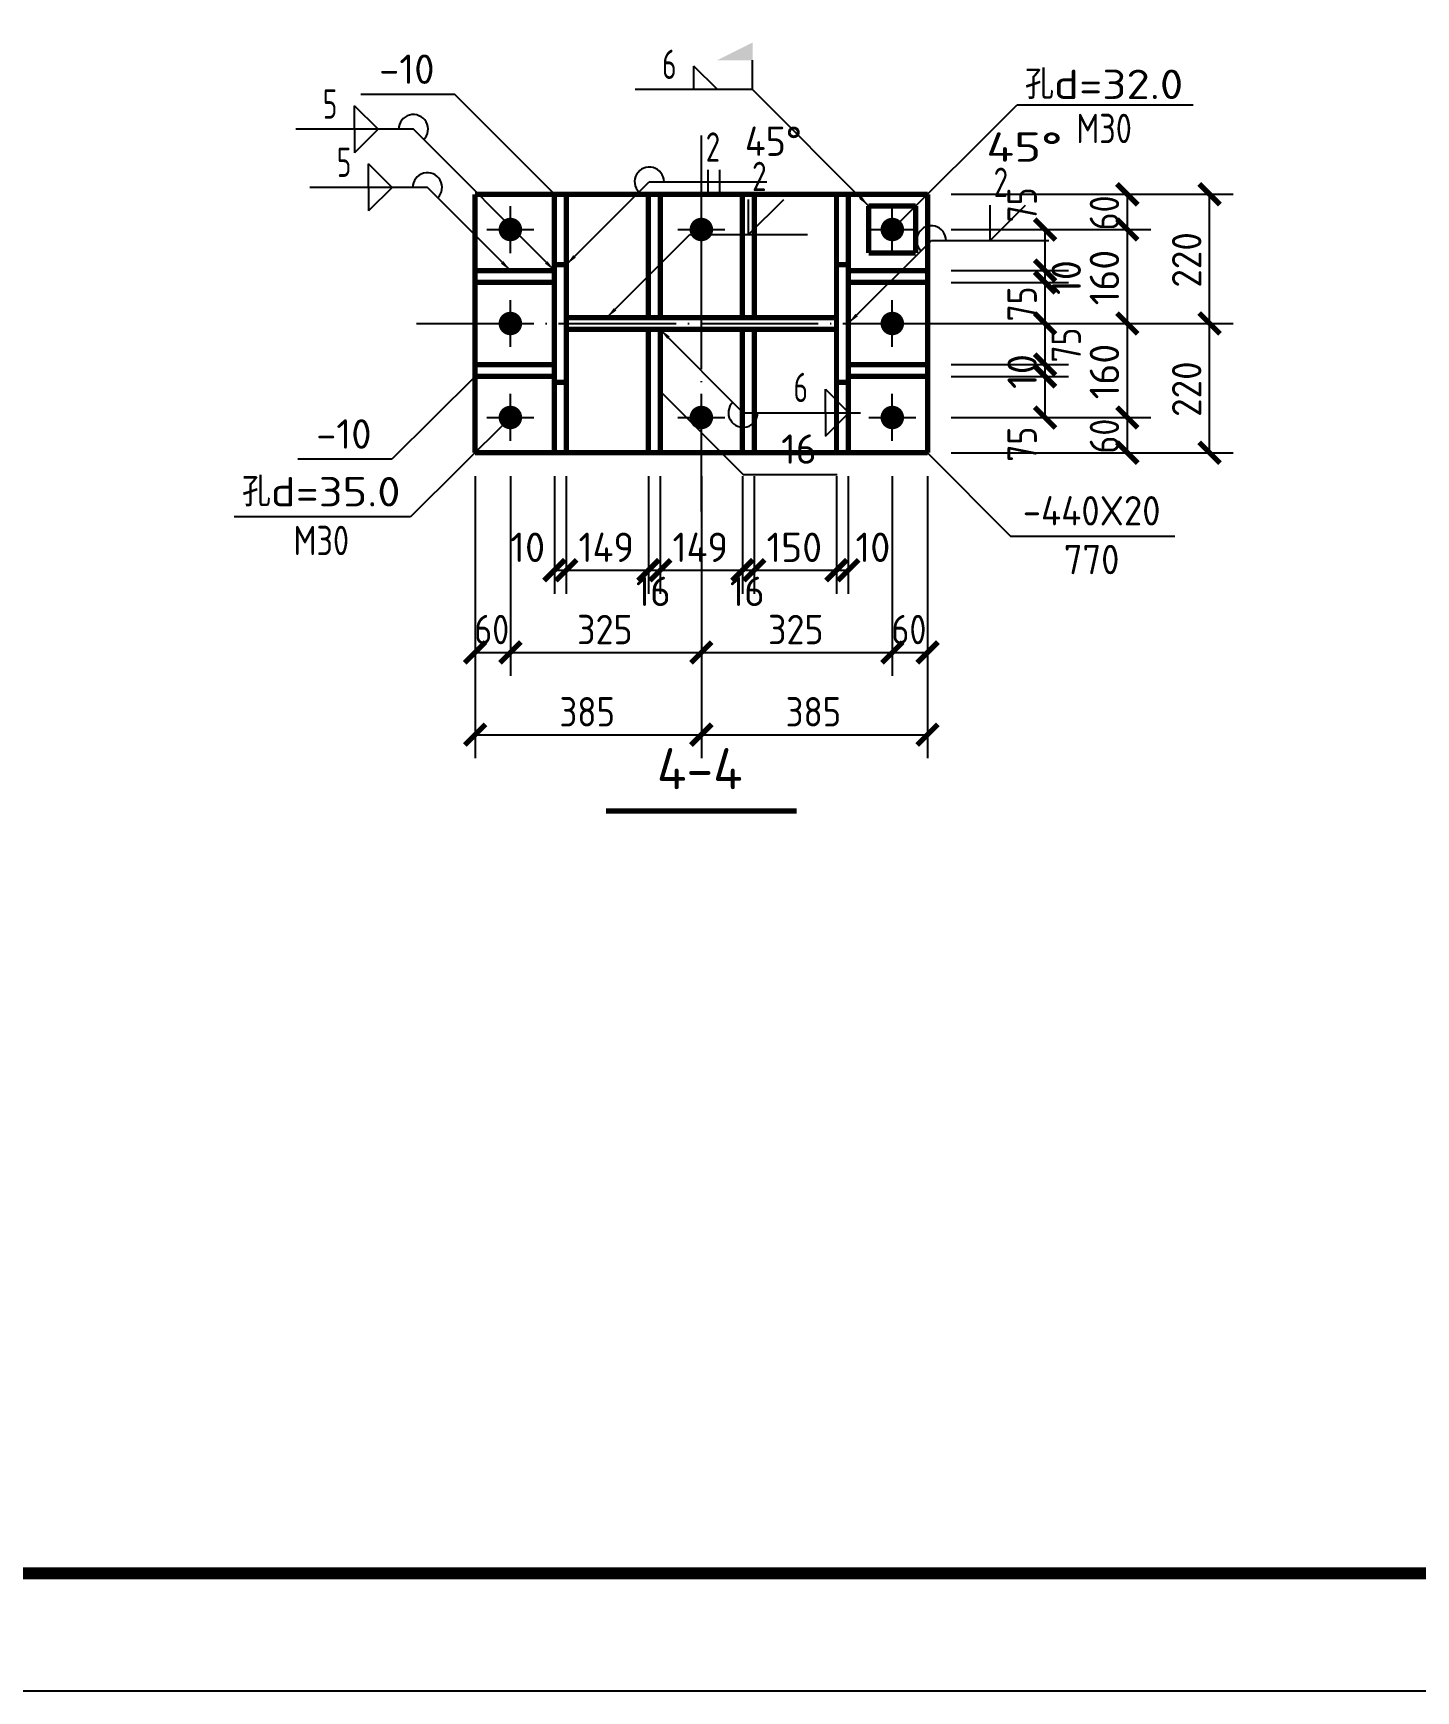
# Model space of a CAD drawing. Extents: x 14207793 to 14719554, y -1675802 to -1228715.
# Drawn here: x 14587723 to 14599489, y -1362692 to -1348582 of the extents above; entities that cross this region are included whole.
import ezdxf
from ezdxf.enums import TextEntityAlignment as Align

# ---------------------------------------------------------------- set-up
doc = ezdxf.new("R2010")
doc.units = 0
doc.header["$LTSCALE"] = 500
doc.header["$MEASUREMENT"] = 0
doc.linetypes.add('DOTE', pattern=[2.42, 2, -0.2, 0.02, -0.2])
for name, color, linetype in [('10', 1, 'CONTINUOUS'), ('20', 2, 'CONTINUOUS'), ('DOTE', 8, 'DOTE'), ('PUB_TITLE', 4, 'CONTINUOUS'), ('尺寸标注', 253, 'CONTINUOUS'), ('焊缝标注', 253, 'CONTINUOUS'), ('编号标注', 253, 'CONTINUOUS'), ('螺栓孔标注', 7, 'CONTINUOUS'), ('钢板标注', 253, 'CONTINUOUS')]:
    doc.layers.add(name, color=color, linetype=linetype)
doc.styles.get("Standard").update_dxf_attribs({"font": 'SYSZ.shx', "width": 0.75, "bigfont": 'SYFS.shx'})

msp = doc.modelspace()

# ---------------------------------------------------------------- linework, layer by layer
at = {"layer": '10'}
for p, q in [((14591783.97, -1350453.81), (14591783.97, -1350053.81)), ((14593408.97, -1350453.81), (14593408.97, -1350053.81)), ((14595033.97, -1350453.81), (14595033.97, -1350053.81)), ((14591583.97, -1350253.81), (14591983.97, -1350253.81)), ((14593208.97, -1350253.81), (14593608.97, -1350253.81)), ((14594833.97, -1350253.81), (14595233.97, -1350253.81)), ((14591783.97, -1351253.81), (14591783.97, -1350853.81)), ((14595033.97, -1351253.81), (14595033.97, -1350853.81)), ((14591583.97, -1351053.81), (14591983.97, -1351053.81)), ((14594833.97, -1351053.81), (14595233.97, -1351053.81)), ((14591783.97, -1352053.81), (14591783.97, -1351653.81)), ((14593408.97, -1352053.81), (14593408.97, -1351653.81)), ((14595033.97, -1352053.81), (14595033.97, -1351653.81)), ((14591583.97, -1351853.81), (14591983.97, -1351853.81)), ((14593208.97, -1351853.81), (14593608.97, -1351853.81)), ((14594833.97, -1351853.81), (14595233.97, -1351853.81))]:
    msp.add_line(p, q, dxfattribs=at)
at = {"layer": '10', "const_width": 100}
for points in [[(14591833.97, -1350253.81, 1), (14591733.97, -1350253.81, 1), (14591833.97, -1350253.81, 1)], [(14593458.97, -1350253.81, 1), (14593358.97, -1350253.81, 1), (14593458.97, -1350253.81, 1)], [(14595083.97, -1350253.81, 1), (14594983.97, -1350253.81, 1), (14595083.97, -1350253.81, 1)], [(14591833.97, -1351053.81, 1), (14591733.97, -1351053.81, 1), (14591833.97, -1351053.81, 1)], [(14595083.97, -1351053.81, 1), (14594983.97, -1351053.81, 1), (14595083.97, -1351053.81, 1)], [(14591833.97, -1351853.81, 1), (14591733.97, -1351853.81, 1), (14591833.97, -1351853.81, 1)], [(14593458.97, -1351853.81, 1), (14593358.97, -1351853.81, 1), (14593458.97, -1351853.81, 1)], [(14595083.97, -1351853.81, 1), (14594983.97, -1351853.81, 1), (14595083.97, -1351853.81, 1)]]:
    msp.add_lwpolyline(points, format="xyb", dxfattribs=at)
at = {"layer": '10', "color": 3, "const_width": 45}
for points in [[(14592158.97, -1350553.81), (14592158.97, -1351553.81)], [(14592258.97, -1350553.81), (14592158.97, -1350553.81)], [(14592258.97, -1351553.81), (14592258.97, -1350553.81)], [(14594558.97, -1350553.81), (14594558.97, -1351553.81)], [(14594658.97, -1350553.81), (14594558.97, -1350553.81)], [(14594658.97, -1351553.81), (14594658.97, -1350553.81)], [(14592258.97, -1351003.81), (14594558.97, -1351003.81)], [(14592258.97, -1351103.81), (14594558.97, -1351103.81)], [(14592158.97, -1351553.81), (14592258.97, -1351553.81)], [(14594558.97, -1351553.81), (14594658.97, -1351553.81)]]:
    msp.add_lwpolyline(points, dxfattribs=at)
at = {"layer": '10', "const_width": 45}
msp.add_lwpolyline([(14592598.97, -1355203.81), (14594218.97, -1355203.81)], dxfattribs=at)
at = {"layer": '20', "const_width": 45}
for points in [[(14591483.97, -1349953.81), (14591483.97, -1352153.81)], [(14595333.97, -1349953.81), (14591483.97, -1349953.81)], [(14592158.97, -1349953.81), (14592158.97, -1350553.81)], [(14592258.97, -1349953.81), (14592158.97, -1349953.81)], [(14592258.97, -1350553.81), (14592258.97, -1349953.81)], [(14592958.97, -1349953.81), (14592958.97, -1351003.81)], [(14593058.97, -1349953.81), (14592958.97, -1349953.81)], [(14593058.97, -1351003.81), (14593058.97, -1349953.81)], [(14593758.97, -1349953.81), (14593758.97, -1351003.81)], [(14593858.97, -1349953.81), (14593758.97, -1349953.81)], [(14593858.97, -1351003.81), (14593858.97, -1349953.81)], [(14594558.97, -1349953.81), (14594558.97, -1350553.81)], [(14594658.97, -1349953.81), (14594558.97, -1349953.81)], [(14594658.97, -1350553.81), (14594658.97, -1349953.81)], [(14594833.97, -1350053.81), (14594833.97, -1350453.81)], [(14595233.97, -1350053.81), (14594833.97, -1350053.81)], [(14595233.97, -1350453.81), (14595233.97, -1350053.81)], [(14595333.97, -1352153.81), (14595333.97, -1349953.81)], [(14594833.97, -1350453.81), (14595233.97, -1350453.81)], [(14591483.97, -1350603.81), (14591483.97, -1350703.81)], [(14592158.97, -1350603.81), (14591483.97, -1350603.81)], [(14592158.97, -1350553.81), (14592258.97, -1350553.81)], [(14592158.97, -1350703.81), (14592158.97, -1350603.81)], [(14594558.97, -1350553.81), (14594658.97, -1350553.81)], [(14594658.97, -1350603.81), (14594658.97, -1350703.81)], [(14595333.97, -1350603.81), (14594658.97, -1350603.81)], [(14595333.97, -1350703.81), (14595333.97, -1350603.81)], [(14591483.97, -1350703.81), (14592158.97, -1350703.81)], [(14594658.97, -1350703.81), (14595333.97, -1350703.81)], [(14592958.97, -1351003.81), (14593058.97, -1351003.81)], [(14593758.97, -1351003.81), (14593858.97, -1351003.81)], [(14592958.97, -1351103.81), (14592958.97, -1352153.81)], [(14593058.97, -1351103.81), (14592958.97, -1351103.81)], [(14593058.97, -1352153.81), (14593058.97, -1351103.81)], [(14593758.97, -1351103.81), (14593758.97, -1352153.81)], [(14593858.97, -1351103.81), (14593758.97, -1351103.81)], [(14593858.97, -1352153.81), (14593858.97, -1351103.81)], [(14591483.97, -1351403.81), (14591483.97, -1351503.81)], [(14592158.97, -1351403.81), (14591483.97, -1351403.81)], [(14592158.97, -1351503.81), (14592158.97, -1351403.81)], [(14594658.97, -1351403.81), (14594658.97, -1351503.81)], [(14595333.97, -1351403.81), (14594658.97, -1351403.81)], [(14595333.97, -1351503.81), (14595333.97, -1351403.81)], [(14591483.97, -1351503.81), (14592158.97, -1351503.81)], [(14592158.97, -1351553.81), (14592158.97, -1352153.81)], [(14592258.97, -1351553.81), (14592158.97, -1351553.81)], [(14592258.97, -1352153.81), (14592258.97, -1351553.81)], [(14594558.97, -1351553.81), (14594558.97, -1352153.81)], [(14594658.97, -1351553.81), (14594558.97, -1351553.81)], [(14594658.97, -1351503.81), (14595333.97, -1351503.81)], [(14594658.97, -1352153.81), (14594658.97, -1351553.81)], [(14591483.97, -1352153.81), (14595333.97, -1352153.81)], [(14592158.97, -1352153.81), (14592258.97, -1352153.81)], [(14592958.97, -1352153.81), (14593058.97, -1352153.81)], [(14593758.97, -1352153.81), (14593858.97, -1352153.81)], [(14594558.97, -1352153.81), (14594658.97, -1352153.81)]]:
    msp.add_lwpolyline(points, dxfattribs=at)
at = {"layer": 'DOTE'}
for p, q in [((14593408.97, -1352653.81), (14593408.97, -1349453.81)), ((14590983.97, -1351053.81), (14595833.97, -1351053.81))]:
    msp.add_line(p, q, dxfattribs=at)
at = {"layer": 'PUB_TITLE'}
msp.add_lwpolyline([(14551855, -1362692.5), (14611255, -1362692.5), (14611255, -1320692.5), (14551855, -1320692.5)], close=True, dxfattribs=at)
at = {"layer": 'PUB_TITLE', "const_width": 100}
msp.add_lwpolyline([(14554355, -1361692.5), (14610255, -1361692.5), (14610255, -1321692.5), (14554355, -1321692.5)], close=True, dxfattribs=at)
at = {"layer": '尺寸标注'}
for p, q in [((14595533.97, -1349953.81), (14597933.97, -1349953.81)), ((14595533.97, -1349953.81), (14597233.97, -1349953.81)), ((14597033.97, -1350253.81), (14597033.97, -1349953.81)), ((14597733.97, -1351053.81), (14597733.97, -1349953.81)), ((14595533.97, -1350253.81), (14597233.97, -1350253.81)), ((14595533.97, -1350253.81), (14597233.97, -1350253.81)), ((14595533.97, -1350253.81), (14596533.97, -1350253.81)), ((14596333.97, -1350603.81), (14596333.97, -1350253.81)), ((14597033.97, -1351053.81), (14597033.97, -1350253.81)), ((14595533.97, -1350603.81), (14596533.97, -1350603.81)), ((14595533.97, -1350603.81), (14596533.97, -1350603.81)), ((14596333.97, -1350703.81), (14596333.97, -1350603.81)), ((14595533.97, -1350703.81), (14596533.97, -1350703.81)), ((14595533.97, -1350703.81), (14596533.97, -1350703.81)), ((14596333.97, -1351053.81), (14596333.97, -1350703.81)), ((14595533.97, -1351053.81), (14597933.97, -1351053.81)), ((14595533.97, -1351053.81), (14597933.97, -1351053.81)), ((14595533.97, -1351053.81), (14597233.97, -1351053.81)), ((14595533.97, -1351053.81), (14597233.97, -1351053.81)), ((14595533.97, -1351053.81), (14596533.97, -1351053.81)), ((14595533.97, -1351053.81), (14596533.97, -1351053.81)), ((14596333.97, -1351403.81), (14596333.97, -1351053.81)), ((14597033.97, -1351853.81), (14597033.97, -1351053.81)), ((14597733.97, -1352153.81), (14597733.97, -1351053.81)), ((14595533.97, -1351403.81), (14596533.97, -1351403.81)), ((14595533.97, -1351403.81), (14596533.97, -1351403.81)), ((14596333.97, -1351503.81), (14596333.97, -1351403.81)), ((14595533.97, -1351503.81), (14596533.97, -1351503.81)), ((14595533.97, -1351503.81), (14596533.97, -1351503.81)), ((14596333.97, -1351853.81), (14596333.97, -1351503.81)), ((14595533.97, -1351853.81), (14597233.97, -1351853.81)), ((14595533.97, -1351853.81), (14597233.97, -1351853.81)), ((14595533.97, -1351853.81), (14596533.97, -1351853.81)), ((14597033.97, -1352153.81), (14597033.97, -1351853.81)), ((14595533.97, -1352153.81), (14597933.97, -1352153.81)), ((14595533.97, -1352153.81), (14597233.97, -1352153.81)), ((14591483.97, -1352353.81), (14591483.97, -1354753.81)), ((14591483.97, -1352353.81), (14591483.97, -1354053.81)), ((14591783.97, -1352353.81), (14591783.97, -1354053.81)), ((14591783.97, -1352353.81), (14591783.97, -1354053.81)), ((14592158.97, -1352353.81), (14592158.97, -1353353.81)), ((14592258.97, -1352353.81), (14592258.97, -1353353.81)), ((14592258.97, -1352353.81), (14592258.97, -1353353.81)), ((14592958.97, -1352353.81), (14592958.97, -1353353.81)), ((14592958.97, -1352353.81), (14592958.97, -1353353.81)), ((14593058.97, -1352353.81), (14593058.97, -1353353.81)), ((14593058.97, -1352353.81), (14593058.97, -1353353.81)), ((14593408.97, -1352353.81), (14593408.97, -1354753.81)), ((14593408.97, -1352353.81), (14593408.97, -1354753.81)), ((14593408.97, -1352353.81), (14593408.97, -1354053.81)), ((14593408.97, -1352353.81), (14593408.97, -1354053.81)), ((14593758.97, -1352353.81), (14593758.97, -1353353.81)), ((14593758.97, -1352353.81), (14593758.97, -1353353.81)), ((14593858.97, -1352353.81), (14593858.97, -1353353.81)), ((14593858.97, -1352353.81), (14593858.97, -1353353.81)), ((14594558.97, -1352353.81), (14594558.97, -1353353.81)), ((14594558.97, -1352353.81), (14594558.97, -1353353.81)), ((14594658.97, -1352353.81), (14594658.97, -1353353.81)), ((14595033.97, -1352353.81), (14595033.97, -1354053.81)), ((14595033.97, -1352353.81), (14595033.97, -1354053.81)), ((14595333.97, -1352353.81), (14595333.97, -1354753.81)), ((14595333.97, -1352353.81), (14595333.97, -1354053.81)), ((14592158.97, -1353153.81), (14592258.97, -1353153.81)), ((14592258.97, -1353153.81), (14592958.97, -1353153.81)), ((14592958.97, -1353153.81), (14593058.97, -1353153.81)), ((14593058.97, -1353153.81), (14593758.97, -1353153.81)), ((14593758.97, -1353153.81), (14593858.97, -1353153.81)), ((14593858.97, -1353153.81), (14594558.97, -1353153.81)), ((14594558.97, -1353153.81), (14594658.97, -1353153.81)), ((14591483.97, -1353853.81), (14591783.97, -1353853.81)), ((14591783.97, -1353853.81), (14593408.97, -1353853.81)), ((14593408.97, -1353853.81), (14595033.97, -1353853.81)), ((14595033.97, -1353853.81), (14595333.97, -1353853.81)), ((14591483.97, -1354553.81), (14593408.97, -1354553.81)), ((14593408.97, -1354553.81), (14595333.97, -1354553.81))]:
    msp.add_line(p, q, dxfattribs=at)
at = {"layer": '尺寸标注', "const_width": 45}
for points in [[(14596945.58, -1349865.43), (14597122.36, -1350042.2)], [(14597645.58, -1349865.43), (14597822.36, -1350042.2)], [(14596245.58, -1350165.43), (14596422.36, -1350342.2)], [(14596945.58, -1350165.43), (14597122.36, -1350342.2)], [(14596945.58, -1350165.43), (14597122.36, -1350342.2)], [(14596245.58, -1350515.43), (14596422.36, -1350692.2)], [(14596245.58, -1350515.43), (14596422.36, -1350692.2)], [(14596245.58, -1350615.43), (14596422.36, -1350792.2)], [(14596245.58, -1350615.43), (14596422.36, -1350792.2)], [(14596245.58, -1350965.43), (14596422.36, -1351142.2)], [(14596245.58, -1350965.43), (14596422.36, -1351142.2)], [(14596945.58, -1350965.43), (14597122.36, -1351142.2)], [(14596945.58, -1350965.43), (14597122.36, -1351142.2)], [(14597645.58, -1350965.43), (14597822.36, -1351142.2)], [(14597645.58, -1350965.43), (14597822.36, -1351142.2)], [(14596245.58, -1351315.43), (14596422.36, -1351492.2)], [(14596245.58, -1351315.43), (14596422.36, -1351492.2)], [(14596245.58, -1351415.43), (14596422.36, -1351592.2)], [(14596245.58, -1351415.43), (14596422.36, -1351592.2)], [(14596245.58, -1351765.43), (14596422.36, -1351942.2)], [(14596945.58, -1351765.43), (14597122.36, -1351942.2)], [(14596945.58, -1351765.43), (14597122.36, -1351942.2)], [(14596945.58, -1352065.43), (14597122.36, -1352242.2)], [(14597645.58, -1352065.43), (14597822.36, -1352242.2)], [(14592070.58, -1353242.2), (14592247.36, -1353065.43)], [(14592170.58, -1353242.2), (14592347.36, -1353065.43)], [(14592170.58, -1353242.2), (14592347.36, -1353065.43)], [(14592870.58, -1353242.2), (14593047.36, -1353065.43)], [(14592870.58, -1353242.2), (14593047.36, -1353065.43)], [(14592970.58, -1353242.2), (14593147.36, -1353065.43)], [(14592970.58, -1353242.2), (14593147.36, -1353065.43)], [(14593670.58, -1353242.2), (14593847.36, -1353065.43)], [(14593670.58, -1353242.2), (14593847.36, -1353065.43)], [(14593770.58, -1353242.2), (14593947.36, -1353065.43)], [(14593770.58, -1353242.2), (14593947.36, -1353065.43)], [(14594470.58, -1353242.2), (14594647.36, -1353065.43)], [(14594470.58, -1353242.2), (14594647.36, -1353065.43)], [(14594570.58, -1353242.2), (14594747.36, -1353065.43)], [(14591395.58, -1353942.2), (14591572.36, -1353765.43)], [(14591695.58, -1353942.2), (14591872.36, -1353765.43)], [(14591695.58, -1353942.2), (14591872.36, -1353765.43)], [(14593320.58, -1353942.2), (14593497.36, -1353765.43)], [(14593320.58, -1353942.2), (14593497.36, -1353765.43)], [(14594945.58, -1353942.2), (14595122.36, -1353765.43)], [(14594945.58, -1353942.2), (14595122.36, -1353765.43)], [(14595245.58, -1353942.2), (14595422.36, -1353765.43)], [(14591395.58, -1354642.2), (14591572.36, -1354465.43)], [(14593320.58, -1354642.2), (14593497.36, -1354465.43)], [(14593320.58, -1354642.2), (14593497.36, -1354465.43)], [(14595245.58, -1354642.2), (14595422.36, -1354465.43)]]:
    msp.add_lwpolyline(points, dxfattribs=at)
at = {"layer": '焊缝标注'}
for p, q in [((14593345.21, -1349062.68), (14593345.21, -1348862.68)), ((14593545.21, -1349062.68), (14593345.21, -1348862.68)), ((14593845.21, -1349062.68), (14593845.21, -1348812.68)), ((14593845.21, -1349062.68), (14592845.21, -1349062.68)), ((14594833.97, -1350053.81), (14593845.21, -1349062.68)), ((14590458.33, -1349400.3), (14590458.33, -1349200.3)), ((14590658.33, -1349400.3), (14590458.33, -1349200.3)), ((14590958.33, -1349400.3), (14589958.33, -1349400.3)), ((14590458.33, -1349400.3), (14590458.33, -1349600.3)), ((14590658.33, -1349400.3), (14590458.33, -1349600.3)), ((14592158.97, -1350603.81), (14590958.33, -1349400.3)), ((14590577.71, -1349895.86), (14590577.71, -1349695.86)), ((14590777.71, -1349895.86), (14590577.71, -1349695.86)), ((14593466.36, -1349946.99), (14593466.36, -1349746.99)), ((14593566.36, -1349946.99), (14593566.36, -1349746.99)), ((14591077.71, -1349895.86), (14590077.71, -1349895.86)), ((14590577.71, -1349895.86), (14590577.71, -1350095.86)), ((14590777.71, -1349895.86), (14590577.71, -1350095.86)), ((14591783.97, -1350603.81), (14591077.71, -1349895.86)), ((14592258.97, -1350553.81), (14592966.36, -1349846.99)), ((14592966.36, -1349846.99), (14593966.36, -1349846.99)), ((14593811.36, -1350296.99), (14594111.36, -1349996.99)), ((14593811.36, -1350296.99), (14593811.36, -1349996.99)), ((14595866.36, -1350346.99), (14596166.36, -1350046.99)), ((14595866.36, -1350346.99), (14595866.36, -1350046.99)), ((14592603.97, -1351003.81), (14593311.36, -1350296.99)), ((14593311.36, -1350296.99), (14594311.36, -1350296.99)), ((14594658.97, -1351053.81), (14595366.36, -1350346.99)), ((14595366.36, -1350346.99), (14596366.36, -1350346.99)), ((14593058.97, -1351103.81), (14593764.11, -1351812.89)), ((14594464.11, -1351812.89), (14594464.11, -1351612.89)), ((14594464.11, -1351612.89), (14594664.11, -1351812.89)), ((14593764.11, -1351812.89), (14594764.11, -1351812.89)), ((14594464.11, -1351812.89), (14594464.11, -1352012.89)), ((14594464.11, -1352012.89), (14594664.11, -1351812.89))]:
    msp.add_line(p, q, dxfattribs=at)
for centre, start, end in [((14590958.33, -1349400.3), 314.931548, 180.000005), ((14591077.71, -1349895.86), 314.931548, 180.000005), ((14592966.36, -1349846.99), 0, 224.977194), ((14595366.36, -1350346.99), 0, 224.977194), ((14593764.11, -1351812.89), 134.840326, 0)]:
    msp.add_arc(centre, 125, start, end, dxfattribs=at)
for points in [[(14593845.21, -1348812.68), (14593545.21, -1348812.68), (14593845.21, -1348662.68)], [(14594833.97, -1350053.81), (14594773.97, -1349972.43), (14594752.73, -1349993.61)], [(14592258.97, -1350553.81), (14592340.31, -1350493.74), (14592319.11, -1350472.52)], [(14591783.97, -1350603.81), (14591723.97, -1350522.43), (14591702.73, -1350543.61)], [(14592158.97, -1350603.81), (14592098.97, -1350522.43), (14592077.73, -1350543.61)], [(14592603.97, -1351003.81), (14592685.31, -1350943.74), (14592664.11, -1350922.52)], [(14594658.97, -1351053.81), (14594740.31, -1350993.74), (14594719.11, -1350972.52)], [(14593058.97, -1351103.81), (14593118.85, -1351185.3), (14593140.12, -1351164.14)]]:
    msp.add_solid(points, dxfattribs=at)
at = {"layer": '编号标注', "const_width": 10}
for points in [[(14595038.97, -1350053.81, 1), (14595028.97, -1350053.81, 1), (14595038.97, -1350053.81, 1)], [(14591488.97, -1351053.81, 1), (14591478.97, -1351053.81, 1), (14591488.97, -1351053.81, 1)]]:
    msp.add_lwpolyline(points, format="xyb", dxfattribs=at)
at = {"layer": '螺栓孔标注'}
for p, q in [((14595033.97, -1350253.81), (14596095.06, -1349193.58)), ((14596095.06, -1349193.58), (14597595.06, -1349193.58)), ((14591783.97, -1351853.81), (14590933.76, -1352700.65)), ((14590933.76, -1352700.65), (14589433.76, -1352700.65))]:
    msp.add_line(p, q, dxfattribs=at)
at = {"layer": '螺栓孔标注', "const_width": 10}
for points in [[(14595038.97, -1350253.81, 1), (14595028.97, -1350253.81, 1), (14595038.97, -1350253.81, 1)], [(14591788.97, -1351853.81, 1), (14591778.97, -1351853.81, 1), (14591788.97, -1351853.81, 1)]]:
    msp.add_lwpolyline(points, format="xyb", dxfattribs=at)
at = {"layer": '钢板标注'}
for p, q in [((14591311.46, -1349104.27), (14590511.46, -1349104.27)), ((14592158.97, -1349953.81), (14591311.46, -1349104.27)), ((14591483.97, -1351503.81), (14590775.46, -1352209.51)), ((14593058.97, -1351628.81), (14593764.11, -1352337.89)), ((14595333.97, -1352153.81), (14596039.11, -1352862.89)), ((14590775.46, -1352209.51), (14589975.46, -1352209.51)), ((14593764.11, -1352337.89), (14594564.11, -1352337.89)), ((14596039.11, -1352862.89), (14597439.11, -1352862.89))]:
    msp.add_line(p, q, dxfattribs=at)
at = {"layer": '钢板标注', "const_width": 10}
for points in [[(14592163.97, -1349953.81, 1), (14592153.97, -1349953.81, 1), (14592163.97, -1349953.81, 1)], [(14591488.97, -1351503.81, 1), (14591478.97, -1351503.81, 1), (14591488.97, -1351503.81, 1)], [(14593063.97, -1351628.81, 1), (14593053.97, -1351628.81, 1), (14593063.97, -1351628.81, 1)], [(14595338.97, -1352153.81, 1), (14595328.97, -1352153.81, 1), (14595338.97, -1352153.81, 1)]]:
    msp.add_lwpolyline(points, format="xyb", dxfattribs=at)

# ---------------------------------------------------------------- texts
at = {"layer": '10', "width": 0.71705}
msp.add_text('4-4', height=350, dxfattribs=at).set_placement((14593030.97, -1355018.31), (14593759.97, -1355018.31), align=Align.FIT)
at = {"layer": '尺寸标注'}
for s, width, p, p2 in [('75', 0.735, (14596263.97, -1350192.56), (14596263.97, -1349895.06)), ('60', 0.735, (14596963.97, -1350261.31), (14596963.97, -1349963.81)), ('220', 0.735, (14597663.97, -1350748.81), (14597663.97, -1350276.31)), ('160', 0.7938, (14596963.97, -1350898.81), (14596963.97, -1350426.31)), ('10', 0.833, (14596638.97, -1350811.31), (14596638.97, -1350513.81)), ('75', 0.735, (14596263.97, -1351036.31), (14596263.97, -1350738.81)), ('75', 0.735001, (14596638.97, -1351386.31), (14596638.97, -1351088.81)), ('160', 0.7938, (14596963.97, -1351698.81), (14596963.97, -1351226.31)), ('10', 0.833001, (14596263.97, -1351611.31), (14596263.97, -1351313.81)), ('220', 0.735, (14597663.97, -1351848.81), (14597663.97, -1351376.31)), ('60', 0.735001, (14596963.97, -1352161.31), (14596963.97, -1351863.81)), ('75', 0.735001, (14596263.97, -1352230.06), (14596263.97, -1351932.56))]:
    msp.add_text(s, height=250, rotation=90, dxfattribs=dict(at, width=width)).set_placement(p, p2, align=Align.FIT)
for s, width, p, p2 in [('10', 0.833002, (14591782.72, -1353083.81), (14592080.22, -1353083.81)), ('149', 0.810001, (14592363.97, -1353083.81), (14592836.47, -1353083.81)), ('149', 0.810001, (14593163.97, -1353083.81), (14593636.47, -1353083.81)), ('150', 0.793801, (14593963.97, -1353083.81), (14594436.47, -1353083.81)), ('10', 0.833002, (14594720.22, -1353083.81), (14595017.72, -1353083.81)), ('16', 0.861726, (14592851.47, -1353458.81), (14593148.97, -1353458.81)), ('16', 0.861726, (14593651.47, -1353458.81), (14593948.97, -1353458.81)), ('60', 0.735002, (14591476.47, -1353783.81), (14591773.97, -1353783.81)), ('325', 0.735001, (14592351.47, -1353783.81), (14592823.97, -1353783.81)), ('325', 0.735001, (14593976.47, -1353783.81), (14594448.97, -1353783.81)), ('60', 0.735002, (14595026.47, -1353783.81), (14595323.97, -1353783.81)), ('385', 0.735001, (14592201.47, -1354483.81), (14592673.97, -1354483.81)), ('385', 0.735001, (14594126.47, -1354483.81), (14594598.97, -1354483.81))]:
    msp.add_text(s, height=250, dxfattribs=dict(at, width=width)).set_placement(p, p2, align=Align.FIT)
at = {"layer": '焊缝标注'}
for s, width, p, p2 in [('6', 0.791542, (14593075.2, -1348972.68), (14593197.7, -1348972.68)), ('5', 0.735004, (14590188.33, -1349310.3), (14590310.83, -1349310.3)), ('2', 0.735004, (14593446.36, -1349676.99), (14593568.86, -1349676.99)), ('45°', 0.770412, (14593778.86, -1349626.99), (14594263.12, -1349626.99)), ('45°', 1.030115, (14595833.86, -1349676.99), (14596481.36, -1349676.99)), ('5', 0.734985, (14590307.71, -1349805.86), (14590430.21, -1349805.86)), ('2', 0.735004, (14593841.36, -1349926.99), (14593963.86, -1349926.99)), ('2', 0.735004, (14595896.36, -1349976.99), (14596018.86, -1349976.99)), ('6', 0.791523, (14594194.11, -1351722.89), (14594316.6, -1351722.89))]:
    msp.add_text(s, height=250, dxfattribs=dict(at, width=width)).set_placement(p, p2, align=Align.FIT)
at = {"layer": '螺栓孔标注'}
for s, width, p, p2 in [('孔d=32.0', 0.842188, (14596162.55, -1349142.94), (14597510.06, -1349142.94)), ('M30', 0.684311, (14596600.05, -1349518.58), (14597072.56, -1349518.58)), ('孔d=35.0', 0.842186, (14589501.26, -1352610.65), (14590848.75, -1352610.65)), ('M30', 0.684307, (14589938.76, -1353025.65), (14590411.25, -1353025.65))]:
    msp.add_text(s, height=250, dxfattribs=dict(at, width=width)).set_placement(p, p2, align=Align.FIT)
at = {"layer": '钢板标注'}
for s, width, p, p2 in [('-10', 0.708751, (14590666.46, -1349014.27), (14591138.96, -1349014.27)), ('-10', 0.708751, (14590130.46, -1352119.51), (14590602.96, -1352119.51)), ('-16', 0.721633, (14593919.11, -1352247.89), (14594391.6, -1352247.89)), ('-440X20', 0.7035, (14596144.1, -1352772.89), (14597316.6, -1352772.89)), ('770', 0.735001, (14596494.1, -1353187.89), (14596966.6, -1353187.89))]:
    msp.add_text(s, height=250, dxfattribs=dict(at, width=width)).set_placement(p, p2, align=Align.FIT)

doc.saveas('drawing.dxf')
